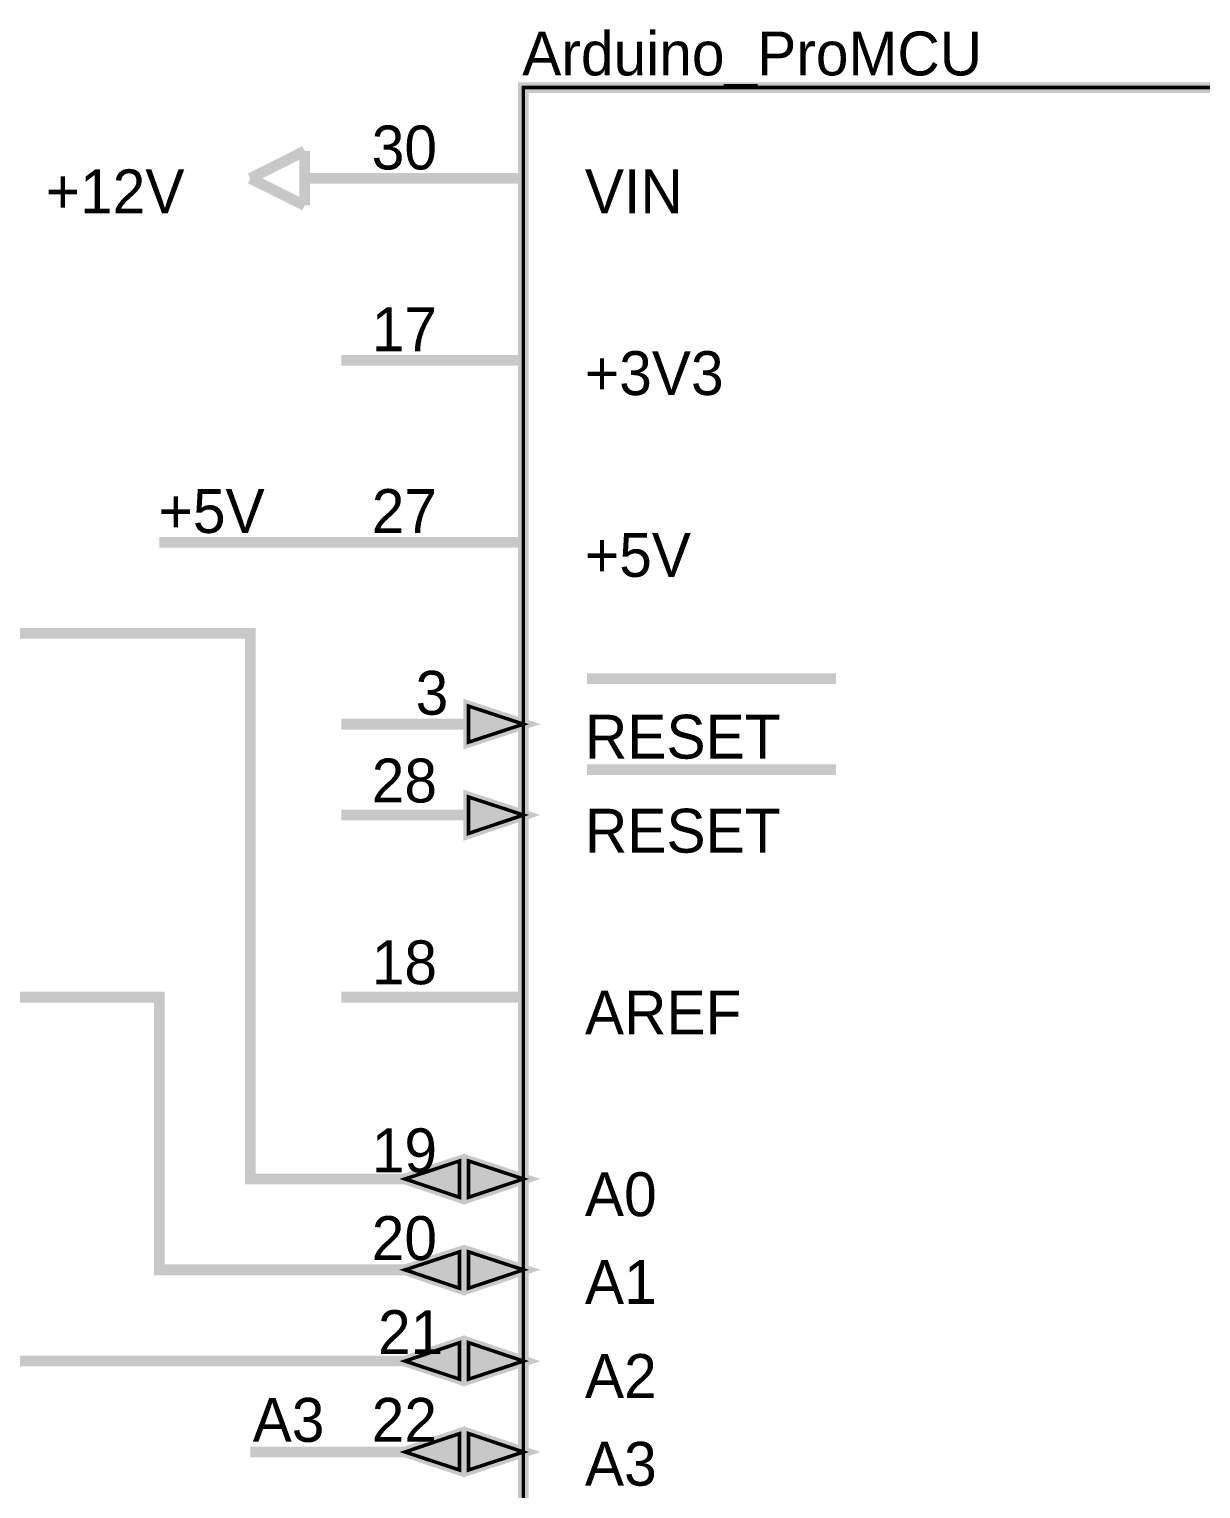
# Model space of a CAD drawing. Header units: inches. Extents: x 0 to 292, y 0 to 193.
# Drawn here: x 110.67 to 143.38, y 80.24 to 121 of the extents above; entities that cross this region are included whole.
import ezdxf

# ---------------------------------------------------------------- set-up
doc = ezdxf.new("R2010")
doc.units = ezdxf.units.IN
doc.layers.add('Sheet', color=255, linetype='Continuous')

msp = doc.modelspace()

# ---------------------------------------------------------------- linework, layer by layer
at = {"layer": 'Sheet'}
for points in [[(124.468, 119.37, 0.3, 0.3, 0), (157.481, 119.37, 0.3, 0.3, 0), (157.481, 68.573, 0.3, 0.3, 0), (124.468, 68.573, 0.3, 0.3, 0), (124.468, 119.37, 0.3, 0.3, 0)], [(124.468, 119.37, 0.0991, 0.0991, 0), (124.468, 68.573, 0.0991, 0.0991, 0), (157.481, 68.573, 0.0991, 0.0991, 0), (157.481, 119.37, 0.0991, 0.0991, 0), (124.468, 119.37, 0.0991, 0.0991, 0), (124.468, 119.37, 0.0991, 0.0991, 0)], [(122.937, 102.099, 0.3, 0.3, 0), (124.468, 101.595, 0.3, 0.3, 0), (122.937, 101.092, 0.3, 0.3, 0), (122.937, 102.099, 0.3, 0.3, 0)], [(122.937, 102.099, 0.0991, 0.0991, 0), (124.468, 101.595, 0.0991, 0.0991, 0), (122.937, 101.092, 0.0991, 0.0991, 0), (122.937, 102.099, 0.0991, 0.0991, 0)], [(122.937, 99.561, 0.3, 0.3, 0), (124.468, 99.058, 0.3, 0.3, 0), (122.937, 98.544, 0.3, 0.3, 0), (122.937, 99.561, 0.3, 0.3, 0)], [(122.937, 99.561, 0.0991, 0.0991, 0), (124.468, 99.058, 0.0991, 0.0991, 0), (122.937, 98.544, 0.0991, 0.0991, 0), (122.937, 99.561, 0.0991, 0.0991, 0)], [(122.686, 89.399, 0.3, 0.3, 0), (122.686, 88.382, 0.3, 0.3, 0), (121.165, 88.896, 0.3, 0.3, 0), (122.686, 89.399, 0.3, 0.3, 0)], [(122.686, 89.399, 0.0991, 0.0991, 0), (122.686, 88.382, 0.0991, 0.0991, 0), (121.165, 88.896, 0.0991, 0.0991, 0), (122.686, 89.399, 0.0991, 0.0991, 0)], [(122.937, 89.399, 0.3, 0.3, 0), (124.468, 88.896, 0.3, 0.3, 0), (122.937, 88.382, 0.3, 0.3, 0), (122.937, 89.399, 0.3, 0.3, 0)], [(122.937, 89.399, 0.0991, 0.0991, 0), (124.468, 88.896, 0.0991, 0.0991, 0), (122.937, 88.382, 0.0991, 0.0991, 0), (122.937, 89.399, 0.0991, 0.0991, 0)], [(122.686, 86.861, 0.3, 0.3, 0), (122.686, 85.844, 0.3, 0.3, 0), (121.165, 86.358, 0.3, 0.3, 0), (122.686, 86.861, 0.3, 0.3, 0)], [(122.686, 86.861, 0.0991, 0.0991, 0), (122.686, 85.844, 0.0991, 0.0991, 0), (121.165, 86.358, 0.0991, 0.0991, 0), (122.686, 86.861, 0.0991, 0.0991, 0)], [(122.937, 86.861, 0.3, 0.3, 0), (124.468, 86.358, 0.3, 0.3, 0), (122.937, 85.844, 0.3, 0.3, 0), (122.937, 86.861, 0.3, 0.3, 0)], [(122.937, 86.861, 0.0991, 0.0991, 0), (124.468, 86.358, 0.0991, 0.0991, 0), (122.937, 85.844, 0.0991, 0.0991, 0), (122.937, 86.861, 0.0991, 0.0991, 0)], [(122.686, 84.324, 0.3, 0.3, 0), (122.686, 83.306, 0.3, 0.3, 0), (121.165, 83.81, 0.3, 0.3, 0), (122.686, 84.324, 0.3, 0.3, 0)], [(122.686, 84.324, 0.0991, 0.0991, 0), (122.686, 83.306, 0.0991, 0.0991, 0), (121.165, 83.81, 0.0991, 0.0991, 0), (122.686, 84.324, 0.0991, 0.0991, 0)], [(122.937, 84.324, 0.3, 0.3, 0), (124.468, 83.81, 0.3, 0.3, 0), (122.937, 83.306, 0.3, 0.3, 0), (122.937, 84.324, 0.3, 0.3, 0)], [(122.937, 84.324, 0.0991, 0.0991, 0), (124.468, 83.81, 0.0991, 0.0991, 0), (122.937, 83.306, 0.0991, 0.0991, 0), (122.937, 84.324, 0.0991, 0.0991, 0)], [(122.686, 81.786, 0.3, 0.3, 0), (122.686, 80.769, 0.3, 0.3, 0), (121.165, 81.272, 0.3, 0.3, 0), (122.686, 81.786, 0.3, 0.3, 0)], [(122.937, 81.786, 0.3, 0.3, 0), (124.468, 81.272, 0.3, 0.3, 0), (122.937, 80.769, 0.3, 0.3, 0), (122.937, 81.786, 0.3, 0.3, 0)], [(122.686, 81.786, 0.0991, 0.0991, 0), (122.686, 80.769, 0.0991, 0.0991, 0), (121.165, 81.272, 0.0991, 0.0991, 0), (122.686, 81.786, 0.0991, 0.0991, 0)], [(122.937, 81.786, 0.0991, 0.0991, 0), (124.468, 81.272, 0.0991, 0.0991, 0), (122.937, 80.769, 0.0991, 0.0991, 0), (122.937, 81.786, 0.0991, 0.0991, 0)]]:
    msp.add_lwpolyline(points, format="xyseb", close=True, dxfattribs=at)
for points in [[(116.844, 116.833, 0.3, 0.3, 0), (118.365, 117.598, 0.3, 0.3, 0)], [(118.365, 117.598, 0.3, 0.3, 0), (118.365, 116.078, 0.3, 0.3, 0)], [(116.844, 116.833, 0.3, 0.3, 0), (118.365, 116.078, 0.3, 0.3, 0)], [(119.382, 116.833, 0.3, 0.3, 0), (118.365, 116.833, 0.3, 0.3, 0)], [(124.468, 116.833, 0.3, 0.3, 0), (119.382, 116.833, 0.3, 0.3, 0)], [(124.468, 111.757, 0.3, 0.3, 0), (119.382, 111.757, 0.3, 0.3, 0)], [(119.382, 106.671, 0.3, 0.3, 0), (114.307, 106.671, 0.3, 0.3, 0)], [(124.468, 106.671, 0.3, 0.3, 0), (119.382, 106.671, 0.3, 0.3, 0)], [(106.683, 104.133, 0.3, 0.3, 0), (111.769, 104.133, 0.3, 0.3, 0)], [(119.382, 88.896, 0.3, 0.3, 0), (116.844, 88.896, 0.3, 0.3, 0), (116.844, 104.133, 0.3, 0.3, 0), (111.769, 104.133, 0.3, 0.3, 0)], [(127.772, 102.864, 0.3, 0.3, 0), (126.24, 102.864, 0.3, 0.3, 0)], [(129.172, 102.864, 0.3, 0.3, 0), (127.772, 102.864, 0.3, 0.3, 0)], [(130.452, 102.864, 0.3, 0.3, 0), (129.172, 102.864, 0.3, 0.3, 0)], [(131.852, 102.864, 0.3, 0.3, 0), (130.452, 102.864, 0.3, 0.3, 0)], [(133.197, 102.864, 0.3, 0.3, 0), (131.852, 102.864, 0.3, 0.3, 0)], [(124.468, 101.595, 0.3, 0.3, 0), (119.382, 101.595, 0.3, 0.3, 0)], [(127.772, 100.327, 0.3, 0.3, 0), (126.24, 100.327, 0.3, 0.3, 0)], [(129.172, 100.327, 0.3, 0.3, 0), (127.772, 100.327, 0.3, 0.3, 0)], [(130.452, 100.327, 0.3, 0.3, 0), (129.172, 100.327, 0.3, 0.3, 0)], [(131.852, 100.327, 0.3, 0.3, 0), (130.452, 100.327, 0.3, 0.3, 0)], [(133.197, 100.327, 0.3, 0.3, 0), (131.852, 100.327, 0.3, 0.3, 0)], [(124.468, 99.058, 0.3, 0.3, 0), (119.382, 99.058, 0.3, 0.3, 0)], [(106.683, 93.971, 0.3, 0.3, 0), (111.769, 93.971, 0.3, 0.3, 0)], [(119.382, 86.358, 0.3, 0.3, 0), (114.307, 86.358, 0.3, 0.3, 0), (114.307, 93.971, 0.3, 0.3, 0), (111.769, 93.971, 0.3, 0.3, 0)], [(124.468, 93.971, 0.3, 0.3, 0), (119.382, 93.971, 0.3, 0.3, 0)], [(124.468, 88.896, 0.3, 0.3, 0), (119.382, 88.896, 0.3, 0.3, 0)], [(124.468, 86.358, 0.3, 0.3, 0), (119.382, 86.358, 0.3, 0.3, 0)], [(106.683, 83.81, 0.3, 0.3, 0), (111.769, 83.81, 0.3, 0.3, 0)], [(119.382, 83.81, 0.3, 0.3, 0), (111.769, 83.81, 0.3, 0.3, 0)], [(124.468, 83.81, 0.3, 0.3, 0), (119.382, 83.81, 0.3, 0.3, 0)], [(116.844, 81.272, 0.3, 0.3, 0), (119.382, 81.272, 0.3, 0.3, 0)], [(124.468, 81.272, 0.3, 0.3, 0), (119.382, 81.272, 0.3, 0.3, 0)]]:
    msp.add_lwpolyline(points, format="xyseb", dxfattribs=at)
for points in [[(122.886, 101.023), (124.617, 101.6), (122.886, 102.177)], [(122.886, 98.483), (124.617, 99.06), (122.886, 99.637)], [(122.732, 89.477), (121.001, 88.9), (122.732, 88.323)], [(122.886, 88.323), (124.617, 88.9), (122.886, 89.477)], [(122.732, 86.937), (121.001, 86.36), (122.732, 85.783)], [(122.886, 85.783), (124.617, 86.36), (122.886, 86.937)], [(122.732, 84.397), (121.001, 83.82), (122.732, 83.243)], [(122.886, 83.243), (124.617, 83.82), (122.886, 84.397)], [(122.732, 81.857), (121.001, 81.28), (122.732, 80.703)], [(122.886, 80.703), (124.617, 81.28), (122.886, 81.857)]]:
    msp.add_solid(points, dxfattribs=at)

# ---------------------------------------------------------------- texts
for s, height, p in [('Arduino_ProMCU', 1.2251, (124.436, 119.709)), ('30', 1.2251, (120.235, 117.084)), ('+12V', 1.2251, (111.135, 115.859)), ('VIN', 1.2251, (126.186, 115.859)), ('17', 1.2251, (120.235, 112.009)), ('+3V3', 1.2251, (126.186, 110.784)), ('+5V', 1.2251, (114.285, 106.933)), ('27', 1.2251, (120.235, 106.933)), ('+5V', 1.2251, (126.186, 105.708)), ('3', 1.225, (121.46, 101.858)), ('RESET', 1.2251, (126.186, 100.633)), ('28', 1.2251, (120.235, 99.408)), ('RESET', 1.2251, (126.186, 98.008)), ('18', 1.2251, (120.235, 94.332)), ('AREF', 1.2251, (126.186, 92.932)), ('19', 1.2251, (120.235, 89.082)), ('A0', 1.2251, (126.186, 87.857)), ('20', 1.2251, (120.235, 86.632)), ('A1', 1.2251, (126.186, 85.407)), ('21', 1.2251, (120.41, 84.007)), ('A2', 1.2251, (126.186, 82.781)), ('A3', 1.2251, (116.91, 81.556)), ('22', 1.2251, (120.235, 81.556)), ('A3', 1.2251, (126.186, 80.331))]:
    msp.add_text(s, height=height, dxfattribs=at).set_placement(p)

doc.saveas('drawing.dxf')
